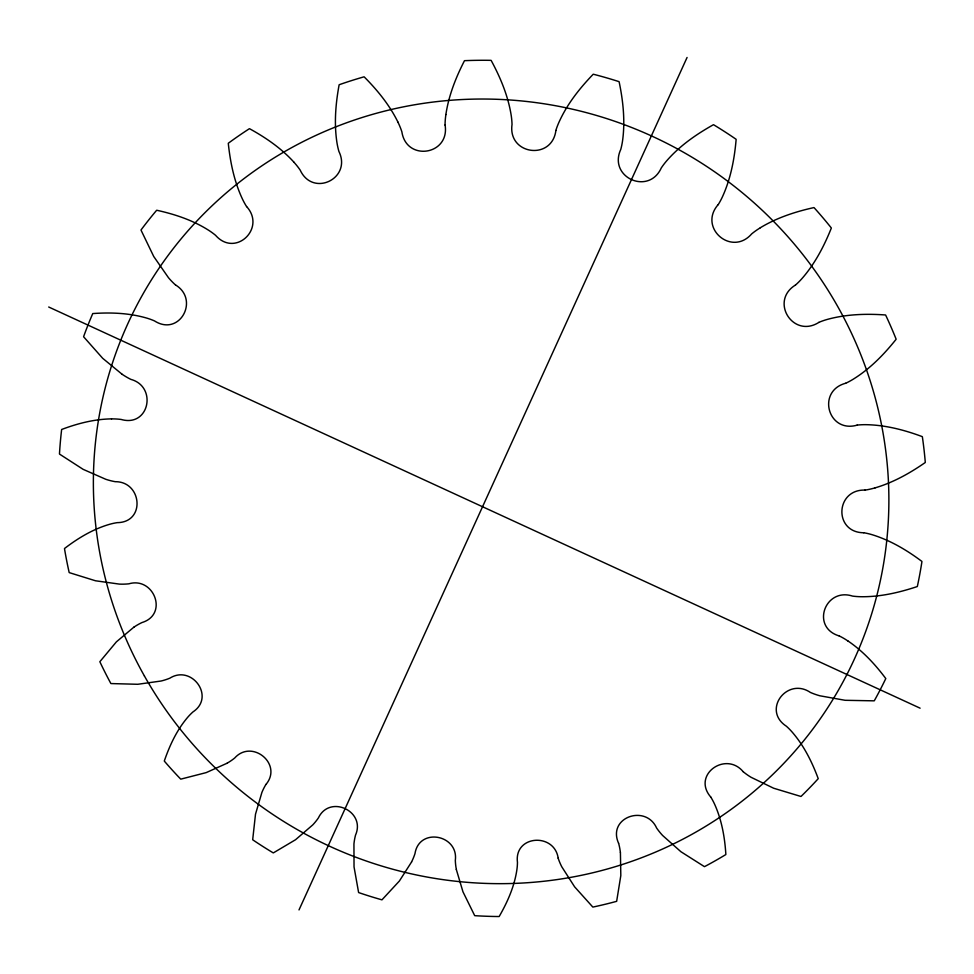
<?xml version="1.0" encoding="UTF-8"?>
<svg xmlns="http://www.w3.org/2000/svg" width="974" height="974" viewBox="0 0 974 974"><rect width="100%" height="100%" fill="white"/><g stroke="black" fill="none" stroke-linecap="round" stroke-linejoin="round"><path stroke-width="1.46" d="M445.885 114.518C448.697 95.61 455.795 77.603 464.488 60.68A436.656 425.455 29.1 0 1 491.115 60.351C500.21 77.129 507.734 95.026 510.96 113.921A72.222 70.359 83.1 0 1 512.032 124.465C507.649 154.72 551.905 160.917 555.886 130.528M299.006 909.923L687.072 57.466M411.6 861.917L399.389 881.007L381.954 899.842A436.656 425.455 29.1 0 1 358.615 892.561L354.037 866.897L353.939 844.008A65.891 61.557 23.7 0 1 355.51 835.144C366.066 811.269 329.748 794.187 318.401 817.904A65.757 61.411 31.8 0 1 312.776 824.881L295.548 839.722L273.304 852.92A436.656 425.455 29.1 0 1 252.68 839.771L255.505 814.191L261.896 792.434A65.721 61.35 28.6 0 1 265.926 784.435M265.963 784.447C283.008 764.115 251.998 738.694 234.685 758.028A66.062 61.764 36.7 0 1 227.222 763.141M718.191 204.601C697.871 227.612 731.584 256.99 751.684 233.882A72.466 70.859 -31.7 0 1 760.353 227.77M795.405 285.078C769.399 301.173 793.092 338.733 818.854 322.406M133.998 627.061L116.393 641.854L99.847 661.723A436.656 425.455 29.1 0 0 110.89 683.565L137.76 684.284L161.075 681.021A66.622 62.446 41.6 0 0 169.841 678.184C191.744 664.317 215.631 696.921 192.962 711.921A65.83 61.484 33.4 0 0 186.74 718.435C176.428 730.902 169.525 745.841 164.289 761.059A436.656 425.455 29.1 0 0 180.738 779.151L206.196 772.613L227.234 763.166M760.341 227.733C776.789 217.762 795.308 211.711 813.996 207.572A436.656 425.455 29.1 0 1 831.358 228.013C824.272 245.74 815.323 262.98 802.856 277.553A72.636 71.309 -42.4 0 1 795.441 285.102M845.639 383.257C816.419 391.098 827.9 433.479 857.108 425.151M875.115 487.864C893.219 482.544 909.874 473.206 925.3 462.48A436.656 425.455 29.1 0 0 922.341 436.656C904.797 430.106 886.364 425.273 867.566 424.713A71.224 68.618 -11.8 0 0 857.108 425.102M864.949 490.08C835.278 489.289 833.549 532.534 863.755 532.766M111.511 418.881C94.393 419.137 77.579 423.459 61.642 429.485A436.656 425.455 29.1 0 0 59.463 454.054L83.167 469.358L105.825 479.305A68.35 64.613 52.1 0 0 115.224 481.692C141.96 481.387 145.832 522.454 117.184 522.648A66.865 62.738 43.3 0 0 108.041 524.767C92.104 529.649 77.64 538.452 64.479 548.532A436.656 425.455 29.1 0 0 69.191 572.602L95.489 580.772L119.388 584.108A67.413 63.42 46.7 0 0 128.824 583.828C153.941 576.401 168.685 614.436 141.973 622.556A66.22 61.959 38.3 0 0 134.01 627.086M839.162 635.925C810.465 627.268 825.015 587.225 852.518 596.088A70.932 68.168 -9.4 0 0 862.757 596.733C881.373 596.709 899.745 592.399 917.325 586.531A436.656 425.455 29.1 0 0 921.952 561.45C907.281 550.456 891.271 540.874 873.751 535.213A70.286 67.218 -4.9 0 0 863.768 532.729M48.7 307.005L920.113 708.183M122.274 374.406L102.708 358.322L83.581 336.736A436.656 425.455 29.1 0 1 92.749 313.567C110.257 312.325 128.13 312.958 145.126 317.634A68.691 65.039 53.9 0 1 154.501 320.909C179.581 336.98 199.816 299.761 175.576 284.968M847.891 640.929C862.757 650.949 875.102 664.268 885.792 678.561A436.656 425.455 29.1 0 1 874.25 700.842L845.103 700.294L819.889 695.789A69.958 66.756 -2.8 0 1 810.392 692.441C787.223 676.699 761.619 710.095 786.395 726.239A68.229 64.454 6.8 0 1 793.189 733.288C804.402 746.595 812.219 762.435 818.233 778.664A436.656 425.455 29.1 0 1 800.981 796.476L773.636 788.222L751.064 777.289A68.923 65.343 3.1 0 1 743.04 771.603M743.065 771.578C725.593 750.82 691.832 774.854 710.655 796.939M293.758 161.988C281.218 148.255 265.695 137.565 249.454 128.665A436.656 425.455 29.1 0 0 228.281 143.263C230.229 161.83 234.004 180.421 241.722 197.491A71.333 68.777 71 0 0 246.592 206.61M246.629 206.585C266.34 228.22 235.379 257.915 215.546 235.294A69.726 66.439 59.7 0 0 207.255 229.401C191.817 219.868 174.322 214.122 156.68 210.238A436.656 425.455 29.1 0 0 140.974 230.034L153.734 256.491L168.478 277.712A70.408 67.401 63.9 0 0 175.551 285.005M397.916 122.067C389.563 105.058 377.437 90.18 364.118 76.812A436.656 425.455 29.1 0 0 339.135 84.75C335.713 103.305 334.082 122.432 336.736 141.193A72.052 70.006 79.7 0 0 338.903 151.433C352.101 178.352 312.922 197.612 300.199 170.133A70.725 67.863 66.1 0 0 293.746 162.013M558.175 858.131C554.364 832.393 513.919 835.022 517.462 862.38A66.013 61.703 22.1 0 1 516.622 871.426C513.98 887.46 507.235 902.545 499.151 916.534A436.656 425.455 29.1 0 1 474.703 915.67L462.967 891.807L456.319 869.478M618.563 843.24C607.058 817.332 645.738 803.903 656.61 828.01A67.912 64.053 8.6 0 0 662.612 835.473L680.899 851.714L704.47 866.665A436.656 425.455 29.1 0 0 725.861 854.539C724.826 837.75 721.88 820.851 715.123 805.364A67.303 63.286 12.1 0 0 710.691 796.927M620.414 852.335L620.815 875.577L616.652 901.327A436.656 425.455 29.1 0 1 592.837 907.086L574.623 886.839L561.755 866.75A67.036 62.945 13.8 0 1 558.139 858.143M445.094 125.037C449.988 155.073 406.365 161.903 401.872 131.807A71.589 69.203 73.6 0 0 397.891 122.079M555.837 130.504A72.697 71.479 -70.5 0 1 559.709 120.642C567.83 103.22 579.968 87.977 593.239 74.207A436.656 425.455 29.1 0 1 619.099 81.67C623.031 100.432 625.138 119.826 622.8 138.953A72.587 71.187 -83.3 0 1 620.791 149.387C607.873 177.219 648.708 195.859 661.309 167.881A72.685 71.443 -48.7 0 1 667.847 159.505C680.68 145.138 696.763 134.047 713.492 124.684A436.656 425.455 29.1 0 1 736.149 139.319C734.506 158.421 730.926 177.597 723.158 195.214A72.709 71.54 -63.4 0 1 718.228 204.625M445.045 125.037A72.502 70.956 -88.4 0 1 445.909 114.53M122.286 374.369A69.385 65.976 57.7 0 0 130.881 379.385C157.447 386.605 149.278 427.574 121.141 419.453A67.705 63.785 48.5 0 0 111.511 418.905M411.576 861.905A65.745 61.386 27 0 0 414.985 853.601C419.173 827.036 458.73 834.73 455.321 860.395A66.342 62.105 18.8 0 0 456.343 869.465M618.6 843.228A66.536 62.348 17.2 0 1 620.377 852.335M839.174 635.888A69.264 65.794 1.2 0 1 847.867 640.953M875.115 487.84A71.747 69.483 -17.3 0 1 864.949 490.129M845.651 383.293A72.332 70.578 -27.5 0 0 854.843 378.18C870.902 367.928 884.307 354.049 896.153 339.244A436.656 425.455 29.1 0 0 885.597 314.979C866.653 313.628 847.319 314.164 828.862 318.997A71.966 69.872 -20.3 0 0 818.842 322.357M144.42 675.993A400.18 389.856 29.1 0 0 833.318 698.796A400.18 389.856 29.1 0 0 495.62 99.251A400.18 389.856 29.1 0 0 144.42 675.993"/></g></svg>
